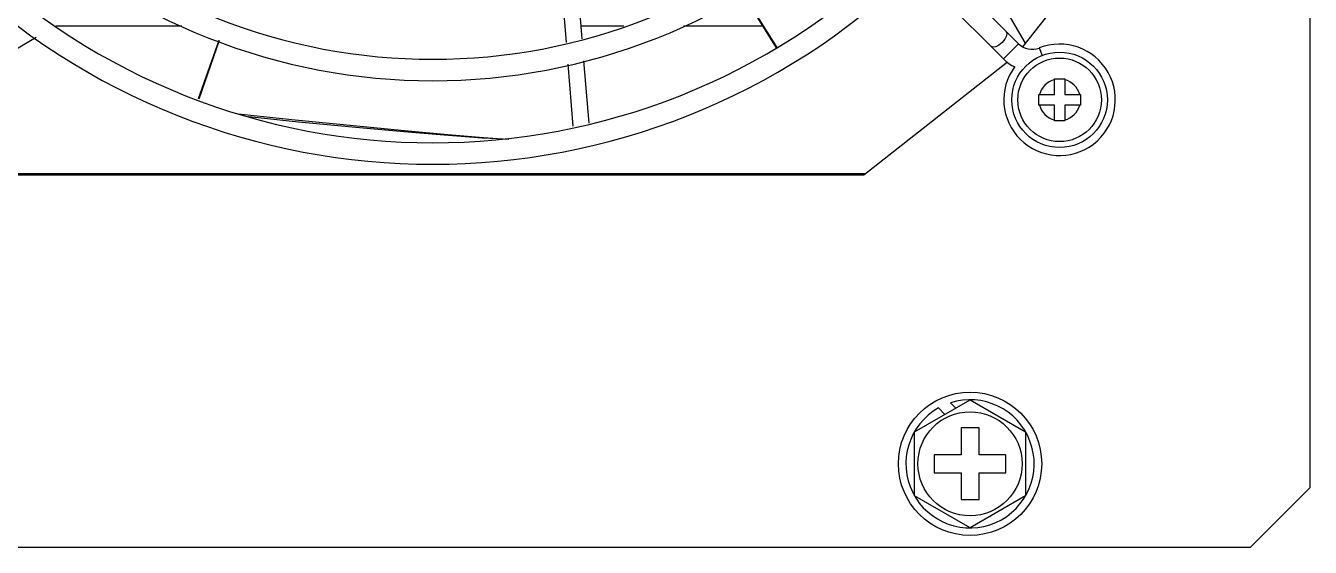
# Model space of a CAD drawing. Header units: millimetres. Extents: x 0 to 141, y -1 to 90.
# Drawn here: x 21.88 to 32.64, y 29.7 to 34.07 of the extents above; entities that cross this region are included whole.
import ezdxf

# ---------------------------------------------------------------- set-up
doc = ezdxf.new("R2010")
doc.units = ezdxf.units.MM

msp = doc.modelspace()

# ---------------------------------------------------------------- linework, layer by layer
for p, q in [((32.64, 30.2), (32.64, 47.2)), ((26.061, 38.057), (30.197, 33.92)), ((25.933, 37.929), (30.07, 33.793)), ((31.17, 35.09), (30.229, 33.895)), ((29.669, 34.929), (30.253, 33.925)), ((26.365, 34.453), (26.407, 33.931)), ((26.496, 34.481), (26.538, 33.96)), ((27.892, 34.329), (28.167, 33.887)), ((27.895, 34.331), (28.172, 33.89)), ((22.132, 34.07), (23.189, 34.07)), ((26.529, 34.07), (26.89, 34.07)), ((27.391, 34.07), (28.053, 34.07)), ((20.959, 33.387), (21.968, 33.974)), ((23.498, 33.948), (23.324, 33.459)), ((23.501, 33.947), (23.329, 33.457)), ((30.197, 33.92), (30.07, 33.793)), ((30.369, 33.885), (30.394, 33.821)), ((26.422, 33.749), (26.464, 33.228)), ((26.553, 33.776), (26.596, 33.255)), ((30.103, 33.767), (28.9, 32.82)), ((30.496, 33.494), (30.496, 33.625)), ((30.496, 33.625), (30.584, 33.625)), ((30.584, 33.625), (30.584, 33.494)), ((30.365, 33.406), (30.365, 33.494)), ((30.365, 33.494), (30.496, 33.494)), ((30.584, 33.494), (30.715, 33.494)), ((30.715, 33.494), (30.715, 33.406)), ((30.496, 33.406), (30.365, 33.406)), ((30.496, 33.275), (30.496, 33.406)), ((30.584, 33.406), (30.584, 33.275)), ((30.715, 33.406), (30.584, 33.406)), ((24.138, 33.28), (23.66, 33.33)), ((30.584, 33.275), (30.496, 33.275)), ((25.928, 33.117), (25.832, 33.123)), ((21.663, 32.833), (28.917, 32.833)), ((28.9, 32.82), (21.68, 32.82)), ((29.326, 30.668), (29.79, 30.935)), ((29.67, 30.866), (29.625, 30.911)), ((29.79, 30.935), (30.254, 30.668)), ((29.526, 30.868), (29.58, 30.814)), ((29.326, 30.132), (29.326, 30.668)), ((29.715, 30.7), (29.715, 30.475)), ((29.865, 30.7), (29.715, 30.7)), ((29.865, 30.475), (29.865, 30.7)), ((30.254, 30.668), (30.254, 30.132)), ((29.49, 30.475), (29.49, 30.325)), ((29.715, 30.475), (29.49, 30.475)), ((30.09, 30.475), (29.865, 30.475)), ((30.09, 30.325), (30.09, 30.475)), ((29.49, 30.325), (29.715, 30.325)), ((29.715, 30.325), (29.715, 30.1)), ((29.865, 30.1), (29.865, 30.325)), ((29.865, 30.325), (30.09, 30.325)), ((29.79, 29.864), (29.326, 30.132)), ((30.254, 30.132), (29.79, 29.864)), ((32.14, 29.7), (32.64, 30.2)), ((29.715, 30.1), (29.865, 30.1)), ((3.44, 29.7), (32.14, 29.7))]:
    msp.add_line(p, q)
for points in [[(30.091, 34.026), (30.098, 34.009), (30.095, 33.985), (30.081, 33.958), (30.059, 33.931), (30.032, 33.909), (30.005, 33.895), (29.981, 33.892), (29.964, 33.899)], [(25.832, 33.122), (25.703, 33.13), (25.386, 33.153), (25.047, 33.181), (24.616, 33.22), (24.166, 33.264), (23.75, 33.307)], [(25.832, 33.123), (25.714, 33.132), (25.415, 33.157), (25.054, 33.189), (24.626, 33.231), (24.138, 33.28)]]:
    msp.add_lwpolyline(points)
for centre, radius in [((30.54, 33.45), 0.4), ((30.54, 33.45), 0.35), ((29.79, 30.4), 0.6), ((29.79, 30.4), 0.436)]:
    msp.add_circle(centre, radius)
for centre, radius, start, end in [((25.29, 38.7), 4.91, 226.0511, 313.9489), ((25.29, 38.7), 5.09, 226.0168, 313.9832), ((25.29, 38.7), 5.61, 225.9227, 314.0773), ((25.29, 38.7), 5.79, 225.8941, 314.1059), ((30.54, 33.45), 0.467, 143.2738, 111.5016), ((30.31, 34.033), 0.16, 225, 291.5016), ((30.31, 34.033), 0.34, 225, 244.9393), ((30.54, 33.45), 0.174, 104.5292, 165.4708), ((30.54, 33.45), 0.174, 14.5292, 75.4708), ((30.54, 33.45), 0.174, 194.5292, 255.4708), ((30.54, 33.45), 0.174, 284.5292, 345.4708), ((29.79, 30.4), 0.537, 119.3662, 107.9007)]:
    msp.add_arc(centre, radius, start, end)

doc.saveas('drawing.dxf')
